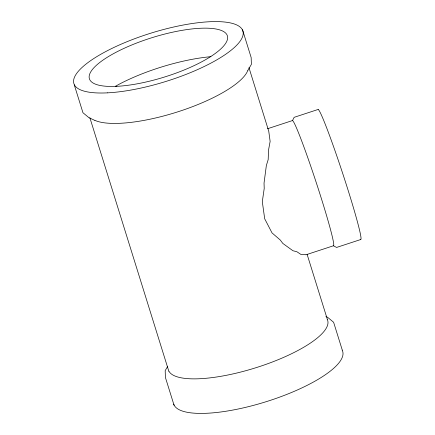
<?xml version="1.0" encoding="UTF-8"?>
<svg xmlns="http://www.w3.org/2000/svg" width="435" height="435" viewBox="0 0 435 435"><rect width="100%" height="100%" fill="white"/><g stroke="black" fill="none" stroke-linecap="round" stroke-linejoin="round"><path stroke-width="0.65" d="M247.961 70.209L251.381 64.375L251.164 57.556L242.496 29.721M167.584 366.542L165.186 370.625L165.403 377.444L174.076 405.279M318.202 109.435L294.142 117.325L292.527 120.544L267.53 128.744M360.664 239.544L336.603 247.433L333.406 245.791L305.843 254.834L305.348 254.459L301.074 254.529L296.877 251.74L292.929 250.734L282.821 243.426L280.298 240.055L272.027 232.91L264.692 218.783L262.305 201.688L264.219 188.431L264.034 183.113L266.367 165.441L268.183 159.629L268.536 150.064L270.135 141.397L268.748 131.196L248.967 67.675M94.857 120.419L88.903 117.662L82.954 112.725L74.282 84.89M325.875 316.511L327.664 317.338L333.612 322.275L342.285 350.11M307.126 254.41L327.316 319.23M89.86 117.716L168.813 371.213M292.554 120.62A65.821 3.301 71.8 0 1 316.696 183.956A65.821 3.301 71.8 0 1 333.379 245.715M327.202 319.268A83.389 23.822 -17.3 0 1 259.303 366.634A83.389 23.822 -17.3 0 1 168.927 371.175M247.858 70.231A83.389 23.822 -17.3 0 1 179.747 111.197A83.389 23.822 -17.3 0 1 94.95 120.381M115.427 86.26A83.389 23.822 -17.3 0 1 210.872 56.68M342.171 350.148A88.501 25.284 -17.3 0 1 268.123 401.07A88.501 25.284 -17.3 0 1 173.723 404.137M318.23 109.511A68.377 3.431 71.8 0 1 343.307 175.3A68.377 3.431 71.8 0 1 360.637 239.462M116.71 86.331A72.253 20.641 -17.3 0 0 227.13 40.417A72.253 20.641 -17.3 0 0 131.326 45.164A72.253 20.641 -17.3 0 0 116.71 86.331M107.478 92.851A88.501 25.284 -17.3 0 0 242.61 36.562A88.501 25.284 -17.3 0 0 125.073 42.499A88.501 25.284 -17.3 0 0 107.478 92.851"/></g></svg>
